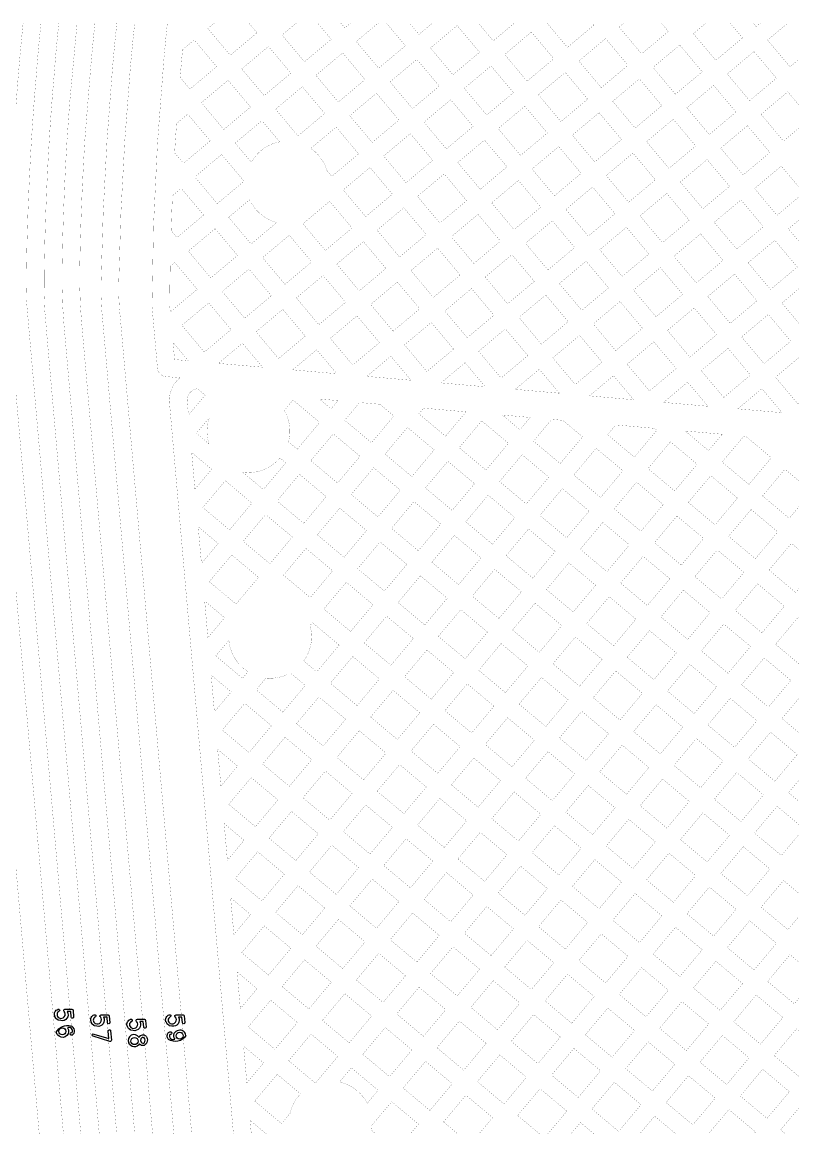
# Model space of a CAD drawing. Extents: x 592 to 965, y 89 to 353.
# Drawn here: x 810.8 to 820.73, y 304.61 to 318.85 of the extents above; entities that cross this region are included whole.
import ezdxf

# ---------------------------------------------------------------- set-up
doc = ezdxf.new("R2010")
doc.units = 0
doc.layers.add('c_area', color=1, linetype='Continuous')

# ---------------------------------------------------------------- blocks, each defined once
blk = doc.blocks.new('PAD_R1')
at = {"layer": 'c_area', "const_width": 0.5}
blk.add_lwpolyline([(0.25, 0, 1), (-0.25, 0, 1)], format="xyb", close=True, dxfattribs=at)

msp = doc.modelspace()

# ---------------------------------------------------------------- linework, layer by layer
at = {"layer": 'c_area', "const_width": 0.0015}
for points in [[(801.108, 249.033), (801.108, 318.838), (857.233, 318.838), (857.233, 249.033)], [(816.059, 318.518), (816.348, 318.173), (816.692, 318.462), (816.403, 318.806)], [(817.015, 318.434), (817.303, 318.09), (817.648, 318.379), (817.359, 318.723)], [(813.629, 318.248), (813.918, 317.904), (814.262, 318.193), (813.973, 318.537)], [(817.97, 318.35), (818.259, 318.006), (818.603, 318.295), (818.314, 318.639)], [(818.925, 318.267), (819.214, 317.922), (819.559, 318.211), (819.27, 318.556)], [(814.584, 318.165), (814.873, 317.821), (815.217, 318.11), (814.929, 318.454)], [(815.539, 318.081), (815.828, 317.737), (816.173, 318.026), (815.884, 318.371)], [(819.881, 318.183), (820.169, 317.839), (820.514, 318.128), (820.225, 318.472)], [(816.495, 317.998), (816.784, 317.654), (817.128, 317.943), (816.839, 318.287)], [(813.109, 317.813), (813.398, 317.468), (813.743, 317.757), (813.453, 318.102)], [(817.45, 317.915), (817.739, 317.57), (818.084, 317.859), (817.795, 318.203)], [(818.406, 317.831), (818.695, 317.486), (819.039, 317.775), (818.75, 318.12)], [(814.065, 317.729), (814.353, 317.385), (814.698, 317.674), (814.409, 318.018)], [(819.361, 317.747), (819.65, 317.403), (819.994, 317.692), (819.706, 318.036)], [(820.316, 317.664), (820.605, 317.319), (820.95, 317.608), (820.661, 317.953)], [(815.02, 317.646), (815.309, 317.301), (815.653, 317.59), (815.364, 317.935)], [(815.975, 317.562), (816.264, 317.218), (816.609, 317.507), (816.32, 317.851)], [(816.931, 317.479), (817.22, 317.134), (817.564, 317.423), (817.275, 317.768)], [(817.886, 317.395), (818.175, 317.05), (818.52, 317.339), (818.231, 317.684)], [(818.842, 317.311), (819.131, 316.967), (819.475, 317.256), (819.186, 317.6)], [(819.797, 317.228), (820.086, 316.883), (820.43, 317.172), (820.141, 317.517)], [(815.456, 317.126), (815.745, 316.782), (816.089, 317.071), (815.8, 317.415)], [(816.411, 317.043), (816.7, 316.698), (817.045, 316.987), (816.756, 317.332)], [(817.367, 316.959), (817.656, 316.614), (818, 316.903), (817.711, 317.248)], [(813.025, 316.857), (813.314, 316.513), (813.659, 316.802), (813.37, 317.146)], [(818.322, 316.875), (818.611, 316.531), (818.955, 316.82), (818.667, 317.164)], [(814.936, 316.69), (815.225, 316.346), (815.569, 316.635), (815.281, 316.979)], [(819.277, 316.792), (819.567, 316.447), (819.911, 316.736), (819.622, 317.081)], [(820.233, 316.708), (820.522, 316.363), (820.866, 316.652), (820.577, 316.997)], [(815.892, 316.607), (816.181, 316.262), (816.525, 316.551), (816.236, 316.896)], [(816.847, 316.523), (817.136, 316.178), (817.481, 316.468), (817.192, 316.812)], [(817.803, 316.439), (818.092, 316.095), (818.436, 316.384), (818.147, 316.728)], [(814.417, 316.254), (814.706, 315.91), (815.05, 316.199), (814.761, 316.543)], [(818.758, 316.356), (819.047, 316.011), (819.391, 316.3), (819.102, 316.645)], [(819.713, 316.272), (820.003, 315.928), (820.347, 316.216), (820.058, 316.561)], [(815.372, 316.171), (815.661, 315.826), (816.006, 316.115), (815.716, 316.46)], [(816.328, 316.087), (816.617, 315.742), (816.961, 316.031), (816.672, 316.376)], [(820.669, 316.188), (820.958, 315.844), (821.302, 316.133), (821.013, 316.477)], [(817.283, 316.003), (817.572, 315.659), (817.917, 315.948), (817.628, 316.292)], [(812.942, 315.902), (813.231, 315.557), (813.575, 315.846), (813.286, 316.191)], [(813.897, 315.818), (814.186, 315.474), (814.53, 315.763), (814.242, 316.107)], [(818.239, 315.92), (818.528, 315.576), (818.872, 315.864), (818.583, 316.209)], [(819.194, 315.836), (819.483, 315.492), (819.827, 315.781), (819.538, 316.125)], [(814.853, 315.735), (815.142, 315.39), (815.486, 315.679), (815.197, 316.024)], [(820.15, 315.752), (820.438, 315.408), (820.783, 315.697), (820.494, 316.041)], [(815.808, 315.651), (816.097, 315.306), (816.442, 315.595), (816.152, 315.94)], [(816.764, 315.567), (817.052, 315.223), (817.397, 315.512), (817.108, 315.856)], [(813.378, 315.382), (813.667, 315.038), (814.011, 315.327), (813.722, 315.671)], [(817.719, 315.484), (818.008, 315.139), (818.353, 315.429), (818.063, 315.773)], [(818.675, 315.4), (818.964, 315.056), (819.308, 315.345), (819.019, 315.689)], [(814.333, 315.299), (814.622, 314.954), (814.967, 315.243), (814.677, 315.588)], [(819.63, 315.317), (819.919, 314.972), (820.263, 315.261), (819.974, 315.606)], [(820.585, 315.233), (820.874, 314.889), (821.219, 315.177), (820.929, 315.522)], [(815.289, 315.215), (815.578, 314.871), (815.922, 315.16), (815.633, 315.504)], [(816.244, 315.131), (816.533, 314.787), (816.877, 315.076), (816.588, 315.42)], [(817.199, 315.048), (817.488, 314.703), (817.833, 314.993), (817.544, 315.337)], [(818.155, 314.964), (818.444, 314.62), (818.789, 314.909), (818.5, 315.254)], [(812.858, 314.946), (813.147, 314.602), (813.492, 314.891), (813.203, 315.235)], [(813.814, 314.863), (814.103, 314.518), (814.447, 314.807), (814.158, 315.152)], [(819.111, 314.881), (819.399, 314.537), (819.744, 314.826), (819.455, 315.17)], [(814.769, 314.779), (815.058, 314.435), (815.403, 314.724), (815.113, 315.068)], [(815.725, 314.695), (816.013, 314.351), (816.358, 314.64), (816.069, 314.984)], [(820.066, 314.797), (820.355, 314.453), (820.699, 314.742), (820.41, 315.086)], [(816.68, 314.612), (816.969, 314.268), (817.313, 314.557), (817.024, 314.901)], [(817.635, 314.528), (817.924, 314.184), (818.269, 314.473), (817.98, 314.817)], [(818.591, 314.445), (818.88, 314.101), (819.224, 314.39), (818.936, 314.734)], [(819.546, 314.362), (819.836, 314.017), (820.18, 314.306), (819.891, 314.65)], [(820.502, 314.278), (820.791, 313.934), (821.135, 314.222), (820.846, 314.567)], [(814.955, 313.724), (815.3, 313.435), (815.588, 313.779), (815.408, 313.93), (815.147, 313.952)], [(816.429, 313.371), (816.774, 313.082), (817.064, 313.427), (816.719, 313.716)], [(817.386, 313.455), (817.73, 313.166), (818.018, 313.51), (817.764, 313.723), (817.621, 313.736)], [(814.519, 313.204), (814.863, 312.915), (815.153, 313.26), (814.808, 313.549)], [(815.475, 313.288), (815.819, 312.999), (816.107, 313.343), (815.763, 313.632)], [(818.34, 313.538), (818.685, 313.249), (818.974, 313.594), (818.942, 313.62), (818.446, 313.664)], [(818.86, 313.102), (819.204, 312.813), (819.493, 313.158), (819.149, 313.447)], [(819.815, 313.186), (820.16, 312.897), (820.449, 313.241), (820.12, 313.517), (820.095, 313.519)], [(816.949, 312.935), (817.293, 312.646), (817.583, 312.991), (817.239, 313.28)], [(817.905, 313.019), (818.25, 312.73), (818.538, 313.074), (818.193, 313.363)], [(815.038, 312.768), (815.383, 312.479), (815.672, 312.824), (815.328, 313.113)], [(815.994, 312.852), (816.339, 312.563), (816.627, 312.907), (816.283, 313.196)], [(814.083, 312.685), (814.428, 312.396), (814.716, 312.74), (814.372, 313.029)], [(819.38, 312.666), (819.724, 312.377), (820.013, 312.722), (819.669, 313.011)], [(820.335, 312.75), (820.679, 312.461), (820.968, 312.805), (820.624, 313.094)], [(813.128, 312.601), (813.472, 312.312), (813.761, 312.657), (813.417, 312.945)], [(817.468, 312.499), (817.813, 312.21), (818.103, 312.555), (817.758, 312.844)], [(818.425, 312.583), (818.769, 312.294), (819.057, 312.638), (818.713, 312.927)], [(815.558, 312.332), (815.902, 312.043), (816.192, 312.388), (815.847, 312.677)], [(816.514, 312.416), (816.858, 312.127), (817.146, 312.471), (816.802, 312.76)], [(814.603, 312.249), (814.947, 311.96), (815.236, 312.304), (814.891, 312.593)], [(819.899, 312.23), (820.243, 311.941), (820.532, 312.286), (820.188, 312.575)], [(813.647, 312.165), (813.992, 311.876), (814.281, 312.221), (813.936, 312.51)], [(817.988, 312.063), (818.332, 311.774), (818.622, 312.119), (818.278, 312.408)], [(818.944, 312.147), (819.289, 311.858), (819.577, 312.202), (819.233, 312.491)], [(817.033, 311.98), (817.378, 311.691), (817.666, 312.035), (817.322, 312.324)], [(815.122, 311.813), (815.467, 311.524), (815.755, 311.868), (815.411, 312.157)], [(816.077, 311.896), (816.422, 311.607), (816.711, 311.952), (816.367, 312.241)], [(820.419, 311.795), (820.763, 311.505), (821.052, 311.85), (820.708, 312.139)], [(813.211, 311.645), (813.556, 311.357), (813.845, 311.701), (813.5, 311.99)], [(814.167, 311.729), (814.511, 311.44), (814.8, 311.785), (814.456, 312.074)], [(818.508, 311.627), (818.852, 311.338), (819.142, 311.683), (818.797, 311.972)], [(819.464, 311.711), (819.808, 311.422), (820.097, 311.766), (819.752, 312.055)], [(817.553, 311.544), (817.897, 311.255), (818.186, 311.599), (817.841, 311.888)], [(815.642, 311.377), (815.986, 311.088), (816.275, 311.432), (815.93, 311.721)], [(816.597, 311.46), (816.941, 311.171), (817.231, 311.516), (816.886, 311.805)], [(814.686, 311.293), (815.031, 311.004), (815.32, 311.349), (814.975, 311.638)], [(819.027, 311.191), (819.372, 310.902), (819.661, 311.247), (819.317, 311.536)], [(819.983, 311.276), (820.328, 310.986), (820.616, 311.33), (820.272, 311.619)], [(818.072, 311.108), (818.417, 310.819), (818.705, 311.163), (818.361, 311.452)], [(816.161, 310.941), (816.506, 310.652), (816.794, 310.996), (816.45, 311.285)], [(817.116, 311.024), (817.461, 310.735), (817.75, 311.08), (817.406, 311.369)], [(815.206, 310.857), (815.55, 310.569), (815.839, 310.913), (815.495, 311.202)], [(820.503, 310.839), (820.847, 310.551), (821.136, 310.894), (820.791, 311.183)], [(818.592, 310.672), (818.936, 310.383), (819.225, 310.727), (818.88, 311.016)], [(819.547, 310.755), (819.891, 310.466), (820.181, 310.811), (819.836, 311.1)], [(816.681, 310.505), (817.025, 310.216), (817.314, 310.56), (816.969, 310.849)], [(817.636, 310.588), (817.98, 310.299), (818.27, 310.644), (817.925, 310.933)], [(814.77, 310.338), (815.114, 310.049), (815.403, 310.393), (815.059, 310.682)], [(815.725, 310.422), (816.07, 310.132), (816.359, 310.477), (816.014, 310.766)], [(819.111, 310.237), (819.456, 309.947), (819.744, 310.291), (819.4, 310.58)], [(820.066, 310.319), (820.411, 310.03), (820.7, 310.375), (820.356, 310.664)], [(817.2, 310.069), (817.545, 309.78), (817.833, 310.124), (817.489, 310.413)], [(818.155, 310.152), (818.5, 309.863), (818.789, 310.208), (818.445, 310.497)], [(816.245, 309.985), (816.589, 309.697), (816.878, 310.041), (816.534, 310.33)], [(814.334, 309.818), (814.678, 309.53), (814.967, 309.874), (814.623, 310.162)], [(815.289, 309.902), (815.634, 309.613), (815.923, 309.957), (815.578, 310.247)], [(819.631, 309.8), (819.975, 309.512), (820.264, 309.855), (819.919, 310.144)], [(820.586, 309.884), (820.93, 309.594), (821.22, 309.939), (820.875, 310.229)], [(813.378, 309.735), (813.723, 309.445), (814.012, 309.79), (813.668, 310.079)], [(817.72, 309.633), (818.064, 309.344), (818.353, 309.688), (818.008, 309.977)], [(818.675, 309.716), (819.019, 309.427), (819.309, 309.772), (818.964, 310.061)], [(816.764, 309.55), (817.109, 309.261), (817.398, 309.605), (817.053, 309.894)], [(814.854, 309.383), (815.198, 309.093), (815.487, 309.438), (815.142, 309.727)], [(815.809, 309.466), (816.153, 309.177), (816.442, 309.521), (816.098, 309.81)], [(820.15, 309.365), (820.495, 309.076), (820.783, 309.419), (820.439, 309.708)], [(813.898, 309.298), (814.242, 309.01), (814.531, 309.354), (814.187, 309.643)], [(818.239, 309.197), (818.584, 308.908), (818.872, 309.252), (818.528, 309.541)], [(819.194, 309.28), (819.539, 308.991), (819.828, 309.337), (819.484, 309.625)], [(817.284, 309.114), (817.628, 308.825), (817.917, 309.169), (817.573, 309.458)], [(815.373, 308.947), (815.718, 308.658), (816.006, 309.002), (815.662, 309.291)], [(816.328, 309.03), (816.673, 308.741), (816.962, 309.085), (816.618, 309.375)], [(820.67, 308.929), (821.014, 308.64), (821.303, 308.984), (820.958, 309.272)], [(813.462, 308.779), (813.806, 308.49), (814.095, 308.835), (813.751, 309.123)], [(814.417, 308.863), (814.762, 308.574), (815.051, 308.918), (814.707, 309.208)], [(819.714, 308.845), (820.058, 308.555), (820.348, 308.9), (820.003, 309.19)], [(817.803, 308.678), (818.148, 308.389), (818.437, 308.733), (818.092, 309.022)], [(818.759, 308.761), (819.103, 308.472), (819.392, 308.816), (819.048, 309.105)], [(815.893, 308.511), (816.237, 308.222), (816.526, 308.566), (816.181, 308.855)], [(816.848, 308.594), (817.192, 308.305), (817.481, 308.65), (817.137, 308.939)], [(813.981, 308.343), (814.326, 308.054), (814.615, 308.399), (814.27, 308.688)], [(814.937, 308.427), (815.281, 308.138), (815.571, 308.482), (815.226, 308.771)], [(820.233, 308.408), (820.578, 308.12), (820.867, 308.465), (820.523, 308.754)], [(818.323, 308.242), (818.667, 307.953), (818.956, 308.297), (818.612, 308.586)], [(819.278, 308.325), (819.623, 308.036), (819.911, 308.38), (819.567, 308.669)], [(816.412, 308.075), (816.757, 307.786), (817.045, 308.13), (816.701, 308.419)], [(817.367, 308.158), (817.712, 307.869), (818.001, 308.214), (817.657, 308.503)], [(815.457, 307.991), (815.801, 307.702), (816.09, 308.047), (815.746, 308.336)], [(813.545, 307.824), (813.89, 307.535), (814.179, 307.879), (813.835, 308.168)], [(814.501, 307.907), (814.846, 307.618), (815.135, 307.963), (814.79, 308.252)], [(818.842, 307.806), (819.187, 307.517), (819.476, 307.861), (819.131, 308.15)], [(819.798, 307.889), (820.142, 307.601), (820.431, 307.945), (820.087, 308.233)], [(816.932, 307.639), (817.276, 307.35), (817.565, 307.694), (817.22, 307.983)], [(817.887, 307.722), (818.231, 307.433), (818.52, 307.778), (818.176, 308.067)], [(815.976, 307.555), (816.32, 307.266), (816.61, 307.611), (816.265, 307.9)], [(814.065, 307.388), (814.41, 307.099), (814.699, 307.443), (814.354, 307.732)], [(815.021, 307.471), (815.365, 307.182), (815.654, 307.527), (815.31, 307.816)], [(819.362, 307.37), (819.706, 307.081), (819.995, 307.426), (819.651, 307.714)], [(820.317, 307.454), (820.662, 307.165), (820.95, 307.508), (820.606, 307.798)], [(818.406, 307.286), (818.751, 306.997), (819.04, 307.342), (818.696, 307.631)], [(816.496, 307.119), (816.84, 306.83), (817.129, 307.175), (816.785, 307.464)], [(817.451, 307.203), (817.796, 306.914), (818.084, 307.258), (817.74, 307.547)], [(814.585, 306.952), (814.929, 306.663), (815.218, 307.007), (814.874, 307.296)], [(815.54, 307.035), (815.885, 306.746), (816.173, 307.091), (815.829, 307.38)], [(819.881, 306.934), (820.226, 306.645), (820.515, 306.989), (820.17, 307.279)], [(813.629, 306.868), (813.974, 306.579), (814.263, 306.924), (813.918, 307.213)], [(818.926, 306.85), (819.27, 306.561), (819.559, 306.906), (819.215, 307.195)], [(817.015, 306.683), (817.359, 306.394), (817.649, 306.739), (817.304, 307.028)], [(817.971, 306.767), (818.315, 306.478), (818.604, 306.822), (818.259, 307.111)], [(815.104, 306.516), (815.449, 306.227), (815.738, 306.571), (815.393, 306.86)], [(816.06, 306.6), (816.404, 306.311), (816.693, 306.655), (816.349, 306.944)], [(820.401, 306.498), (820.745, 306.209), (821.034, 306.554), (820.69, 306.843)], [(814.149, 306.432), (814.493, 306.143), (814.782, 306.488), (814.438, 306.777)], [(819.445, 306.414), (819.79, 306.125), (820.079, 306.47), (819.734, 306.759)], [(817.535, 306.247), (817.879, 305.958), (818.168, 306.303), (817.824, 306.592)], [(818.49, 306.331), (818.835, 306.042), (819.123, 306.386), (818.779, 306.675)], [(815.624, 306.08), (815.968, 305.791), (816.257, 306.135), (815.913, 306.424)], [(816.579, 306.164), (816.923, 305.875), (817.212, 306.219), (816.868, 306.508)], [(814.668, 305.996), (815.013, 305.707), (815.302, 306.052), (814.957, 306.341)], [(819.965, 305.978), (820.309, 305.69), (820.598, 306.034), (820.254, 306.323)], [(813.713, 305.913), (814.057, 305.624), (814.346, 305.968), (814.002, 306.257)], [(818.054, 305.811), (818.398, 305.522), (818.688, 305.867), (818.343, 306.156)], [(819.01, 305.895), (819.354, 305.606), (819.643, 305.95), (819.298, 306.239)], [(816.143, 305.644), (816.488, 305.355), (816.777, 305.7), (816.432, 305.988)], [(817.099, 305.728), (817.443, 305.439), (817.732, 305.783), (817.388, 306.072)], [(815.188, 305.56), (815.532, 305.272), (815.821, 305.616), (815.477, 305.905)], [(820.484, 305.543), (820.829, 305.253), (821.118, 305.598), (820.773, 305.887)], [(814.233, 305.477), (814.577, 305.188), (814.866, 305.532), (814.521, 305.821)], [(818.573, 305.375), (818.918, 305.086), (819.207, 305.431), (818.863, 305.72)], [(819.529, 305.459), (819.874, 305.17), (820.162, 305.514), (819.818, 305.803)], [(817.618, 305.292), (817.962, 305.003), (818.251, 305.347), (817.907, 305.636)], [(815.707, 305.125), (816.052, 304.836), (816.341, 305.18), (815.996, 305.469)], [(816.663, 305.208), (817.007, 304.919), (817.296, 305.264), (816.952, 305.553)], [(819.093, 304.939), (819.437, 304.651), (819.727, 304.995), (819.382, 305.284)], [(820.049, 305.023), (820.393, 304.734), (820.682, 305.078), (820.337, 305.368)], [(818.138, 304.856), (818.482, 304.567), (818.771, 304.911), (818.427, 305.2)], [(816.227, 304.689), (816.571, 304.4), (816.86, 304.744), (816.516, 305.033)], [(817.182, 304.772), (817.527, 304.483), (817.816, 304.828), (817.471, 305.117)], [(819.612, 304.504), (819.957, 304.214), (820.246, 304.559), (819.902, 304.848)], [(820.568, 304.587), (820.913, 304.298), (821.201, 304.643), (820.857, 304.931)], [(818.657, 304.42), (819.001, 304.131), (819.29, 304.475), (818.946, 304.764)], [(817.702, 304.336), (818.046, 304.047), (818.335, 304.392), (817.991, 304.681)]]:
    msp.add_lwpolyline(points, close=True, dxfattribs=at)
for points in [[(813.321, 264.78), (809.534, 308.068, -0.094867), (809.536, 308.082), (809.541, 308.101), (809.249, 311.446), (809.232, 311.531, -0.053343), (809.175, 318.515, -0.002), (809.204, 318.838), (810.277, 318.838, 0.003216), (810.24, 318.443), (810.163, 317.431), (810.127, 316.768), (810.092, 315.155), (814.737, 262.077, 0.212056)], [(810.394, 315.281, -0.009362), (810.433, 316.754, -0.01588), (810.433, 316.761, -0.004125), (810.468, 317.408, -0.009478), (810.468, 317.412, -0.006204), (810.541, 318.386, -0.027692), (810.543, 318.398, -0.003612), (810.585, 318.838), (810.814, 318.838, 0.003819), (810.77, 318.376, -0.027696), (810.769, 318.364, 0.006165), (810.697, 317.402, -0.009891), (810.697, 317.398, 0.004193), (810.661, 316.744, -0.015847), (810.661, 316.737, 0.009307), (810.622, 315.281, 0.02312), (810.632, 315.097), (815.269, 262.124, 0.198919)], [(810.857, 315.7, -0.015989), (810.857, 315.707, -0.006575), (810.89, 316.729, -0.009701), (810.89, 316.733, -0.004167), (810.924, 317.38, -0.010423), (810.925, 317.384, -0.003214), (810.96, 317.882, -0.011894), (810.96, 317.887, 0.003239), (810.998, 318.356, -0.018698), (810.999, 318.364, -0.003972), (811.044, 318.838), (811.274, 318.838, 0.004225), (811.226, 318.337, -0.012529), (811.226, 318.332, -0.003166), (811.188, 317.871, -0.007535), (811.188, 317.868, 0.003214), (811.153, 317.373, -0.008956), (811.153, 317.37, 0.004167), (811.119, 316.727, -0.009881), (811.119, 316.723, 0.006646), (811.086, 315.696, -0.016063), (811.086, 315.689, 0.013101), (811.089, 315.3, -0.040128), (811.088, 315.281, 0.018995), (811.087, 315.255, 0.028617), (811.101, 315.057, 0.00506), (811.113, 314.908, -0.017211), (811.113, 314.9), (815.704, 262.415, 0.198847)], [(811.315, 315.696, -0.006618), (811.347, 316.712, -0.009407), (811.347, 316.716, -0.004169), (811.381, 317.355, -0.010657), (811.382, 317.36, -0.003147), (811.416, 317.841, -0.01734), (811.417, 317.849), (811.509, 318.838), (811.739, 318.838, 0.004687), (811.687, 318.297, -0.012389), (811.686, 318.292), (811.609, 317.337, 0.004168), (811.576, 316.702, -0.010137), (811.575, 316.698, 0.006619), (811.543, 315.688, -0.009325), (811.543, 315.684, 0.026062), (811.567, 314.984, -0.016873), (811.568, 314.977), (816.159, 262.485, 0.199823)], [(811.817, 315.486, -0.016845), (811.966, 318.272, -0.004853), (812.021, 318.838), (812.251, 318.838, 0.005029), (812.194, 318.256, -0.009583), (812.194, 318.253, 0.016845), (812.045, 315.481, 0.034659), (812.069, 315.006, -0.02457), (812.07, 314.995), (816.648, 262.656, 0.199018), (816.776, 262.411), (817.02, 262.206, 0.195861), (817.426, 262.082), (822.443, 262.519, -0.198788), (825.249, 261.634), (827.641, 259.627, -0.045915), (827.813, 259.453, -0.07493), (827.832, 259.425), (827.92, 259.237), (828.161, 259.128, -0.119028), (828.175, 259.117), (828.291, 258.977)], [(812.832, 314.27), (812.648, 314.287, -0.375071), (812.544, 314.395), (812.473, 315.199, -0.021073), (812.624, 318.336, -0.015544), (812.624, 318.343, -0.003357), (812.671, 318.838), (813.275, 318.838)], [(825.439, 258.351), (825.383, 259.156), (823.951, 260.357, 0.19889), (821.25, 261.21), (817.643, 260.895, -0.20036), (816.286, 261.328), (815.834, 261.708, -0.198802), (815.476, 262.395), (810.858, 315.254, -0.019227), (810.86, 315.298, -0.01312), (810.857, 315.7)], [(826.84, 257.964, 0.293479), (827.054, 258.489, 0.175017), (826.47, 259.488), (824.921, 260.789, 0.198642), (821.923, 261.732), (817.621, 261.355, -0.138819), (816.76, 261.553, -0.037937), (816.57, 261.687, -0.020306), (816.563, 261.692), (816.155, 262.035, -0.198531), (815.931, 262.473), (811.34, 314.957, -0.026643), (811.315, 315.696)], [(827.68, 258.71), (827.717, 259.131), (827.631, 259.315, 0.043828), (827.494, 259.452), (825.102, 261.458, 0.198775), (822.462, 262.291), (817.446, 261.854, -0.20211), (816.86, 262.042), (816.629, 262.236, -0.198924), (816.42, 262.635), (811.841, 314.986, -0.034145), (811.817, 315.486)], [(825.095, 257.869, -2.324304), (824.331, 258), (824.426, 258.783, 0.053297), (824.267, 259.02), (823.674, 259.726), (823.208, 260.118, 0.198055), (821.279, 260.723), (817.782, 260.418, -0.198898), (815.886, 261.016), (815.393, 261.43, -0.198919), (815.042, 262.104), (810.394, 315.281)], [(816.837, 266.643), (812.699, 313.948, -0.242598), (812.832, 314.27)], [(812.943, 313.791), (813.158, 314.047), (813.058, 314.131, 0.349214), (812.927, 313.994, -0.007874), (812.927, 313.991, 0.02939), (812.927, 313.973)], [(812.927, 313.973, -0.012823), (812.927, 313.968), (812.943, 313.791)], [(813.208, 313.419, -0.078466), (813.182, 313.584, -0.081547), (813.21, 313.754)], [(813.295, 310.69), (813.639, 310.401), (813.709, 310.485, -0.234938), (813.464, 310.891)]]:
    msp.add_lwpolyline(points, format="xyb", dxfattribs=at)
for points in [[(813.275, 318.838), (813.192, 318.768), (813.482, 318.424), (813.826, 318.713), (813.721, 318.838)], [(813.721, 318.838), (814.331, 318.838)], [(814.331, 318.838), (814.148, 318.684), (814.437, 318.34), (814.782, 318.629), (814.606, 318.838)], [(814.606, 318.838), (814.905, 318.838), (814.957, 318.776), (815.03, 318.838), (815.386, 318.838)], [(815.386, 318.838), (815.104, 318.601), (815.392, 318.257), (815.737, 318.546), (815.492, 318.838)], [(815.492, 318.838), (815.791, 318.838), (815.912, 318.693), (816.085, 318.838), (816.676, 318.838), (816.868, 318.609), (817.14, 318.838), (817.561, 318.838), (817.823, 318.525), (818.167, 318.814), (818.148, 318.838)], [(818.148, 318.838), (818.55, 318.838)], [(818.55, 318.838), (818.489, 318.786), (818.778, 318.442), (819.123, 318.731), (819.033, 318.838)], [(819.033, 318.838), (819.606, 318.838)], [(819.606, 318.838), (819.445, 318.702), (819.734, 318.358), (820.078, 318.647), (819.918, 318.838)], [(819.918, 318.838), (820.216, 318.838), (820.253, 318.794), (820.305, 318.838), (820.661, 318.838)], [(820.661, 318.838), (820.4, 318.619), (820.689, 318.275), (821.033, 318.563), (820.803, 318.838)], [(812.745, 314.725), (812.764, 314.506), (812.942, 314.49)], [(812.942, 314.49), (812.745, 314.725)], [(813.898, 314.407), (813.638, 314.716), (813.329, 314.456)], [(814.853, 314.323), (814.594, 314.632), (814.285, 314.373)], [(815.809, 314.239), (815.549, 314.549), (815.24, 314.289)], [(813.329, 314.456), (813.898, 314.407)], [(816.765, 314.155), (816.505, 314.465), (816.195, 314.205)], [(814.285, 314.373), (814.853, 314.323)], [(815.24, 314.289), (815.809, 314.239)], [(817.72, 314.072), (817.46, 314.381), (817.151, 314.122)], [(818.676, 313.988), (818.416, 314.298), (818.106, 314.038)], [(816.195, 314.205), (816.765, 314.155)], [(817.151, 314.122), (817.72, 314.072)], [(819.632, 313.904), (819.371, 314.215), (819.061, 313.954)], [(820.587, 313.821), (820.327, 314.131), (820.017, 313.871)], [(814.629, 313.998), (814.78, 313.871), (814.869, 313.977)], [(814.869, 313.977), (814.629, 313.998)], [(818.106, 314.038), (818.676, 313.988)], [(816.518, 313.832), (815.972, 313.88), (815.91, 313.807)], [(815.91, 313.807), (816.254, 313.518), (816.518, 313.832)], [(819.061, 313.954), (819.632, 313.904)], [(820.017, 313.871), (820.587, 313.821)], [(813.21, 313.754), (813.044, 313.556)], [(816.985, 313.792), (817.211, 313.602), (817.343, 313.76)], [(817.343, 313.76), (816.985, 313.792)], [(813.044, 313.556), (813.208, 313.419)], [(819.339, 313.586), (819.64, 313.333), (819.817, 313.544)], [(819.817, 313.544), (819.339, 313.586)], [(812.985, 313.308), (813.026, 312.836)], [(813.026, 312.836), (813.242, 313.092), (812.985, 313.308)], [(813.069, 312.353), (813.11, 311.88)], [(813.11, 311.88), (813.325, 312.137), (813.069, 312.353)], [(813.152, 311.397), (813.193, 310.925)], [(813.193, 310.925), (813.409, 311.181), (813.152, 311.397)], [(813.464, 310.891), (813.295, 310.69)], [(813.236, 310.442), (813.277, 309.969)], [(813.277, 309.969), (813.493, 310.226), (813.236, 310.442)], [(813.319, 309.486), (813.361, 309.013)], [(813.361, 309.013), (813.576, 309.27), (813.319, 309.486)], [(813.403, 308.531), (813.444, 308.058)], [(813.444, 308.058), (813.659, 308.315), (813.403, 308.531)], [(813.486, 307.575), (813.528, 307.103)], [(813.528, 307.103), (813.743, 307.359), (813.486, 307.575)], [(813.57, 306.62), (813.611, 306.147)], [(813.611, 306.147), (813.827, 306.404), (813.57, 306.62)], [(813.653, 305.665), (813.695, 305.192)], [(813.695, 305.192), (813.91, 305.449), (813.653, 305.665)], [(813.737, 304.709), (813.778, 304.236)], [(813.778, 304.236), (813.994, 304.493), (813.737, 304.709)]]:
    msp.add_lwpolyline(points, dxfattribs=at)
for points in [[(812.836, 318.138), (812.962, 317.988), (813.306, 318.277), (813.017, 318.621), (812.867, 318.495, 0.001149), (812.852, 318.33, -0.015432), (812.852, 318.323)], [(812.765, 317.167), (812.878, 317.032), (813.223, 317.321), (812.934, 317.666), (812.79, 317.545, 0.002565)], [(813.545, 317.293), (813.752, 317.047, -0.221706), (814.118, 317.309), (813.889, 317.582)], [(814.519, 317.225, -0.170806), (814.727, 316.939), (814.789, 316.865), (815.134, 317.154), (814.845, 317.499)], [(812.72, 316.167), (812.795, 316.077), (813.139, 316.366), (812.85, 316.71), (812.737, 316.615, 0.003033)], [(813.461, 316.338), (813.75, 315.993), (814.08, 316.27, -0.22475), (813.731, 316.564)], [(812.701, 315.202, -0.01341), (812.702, 315.196, 0.003691), (812.706, 315.156, -0.015543), (812.706, 315.149, 0.002356), (812.708, 315.125), (812.711, 315.121), (813.056, 315.41), (812.767, 315.755), (812.708, 315.705, 0.003407)], [(814.177, 313.851, -0.132145), (814.249, 313.584, -0.065543), (814.231, 313.446), (814.344, 313.351), (814.633, 313.696), (814.289, 313.985)], [(813.642, 313.055), (813.908, 312.832), (814.197, 313.176), (814.122, 313.238, -0.220166), (813.715, 313.05, -0.034714)], [(814.428, 310.624), (814.595, 310.485), (814.884, 310.829), (814.539, 311.118), (814.508, 311.081, -0.069432), (814.529, 310.935, -0.156971)], [(813.815, 310.254), (814.159, 309.965), (814.448, 310.309), (814.256, 310.47, -0.128608), (813.995, 310.402, -0.025718), (813.941, 310.405)], [(813.796, 304.957), (814.141, 304.668), (814.252, 304.801, -0.13475), (814.386, 305.05), (814.086, 305.302)], [(814.888, 305.203, -0.221217), (815.245, 304.929), (815.385, 305.096), (815.041, 305.385)], [(815.297, 304.584), (815.616, 304.316), (815.905, 304.66), (815.56, 304.949), (815.304, 304.644, -0.028533)]]:
    msp.add_lwpolyline(points, format="xyb", close=True, dxfattribs=at)
at = {"layer": 'c_area'}
for points in [[(811.277, 306.028, 0.818779), (811.343, 306.112, -0.736776), (811.351, 306.139), (811.442, 306.139, -0.393078), (811.457, 306.125), (811.464, 306.04, -1), (811.434, 306.037), (811.428, 306.109), (811.383, 306.109, -0.645061), (811.298, 305.993), (811.268, 305.999, -0.111666), (811.262, 306.002), (811.241, 306.017, -0.126773), (811.236, 306.023), (811.224, 306.047, -0.100876), (811.222, 306.053, -0.433558), (811.264, 306.139)], [(811.264, 306.139, -1), (811.278, 306.113, 0.637851), (811.277, 306.028)], [(811.743, 305.956, 0.818779), (811.809, 306.04, -0.736776), (811.818, 306.067), (811.908, 306.066, -0.393078), (811.923, 306.052), (811.931, 305.967, -1), (811.901, 305.965), (811.895, 306.037), (811.849, 306.037, -0.645061), (811.765, 305.921), (811.734, 305.927, -0.111666), (811.728, 305.93), (811.707, 305.945, -0.126773), (811.702, 305.951), (811.69, 305.975, -0.100876), (811.689, 305.981, -0.433558), (811.73, 306.067)], [(811.73, 306.067, -1), (811.745, 306.041, 0.637851), (811.743, 305.956)], [(812.21, 305.899, 0.818779), (812.276, 305.983, -0.736776), (812.285, 306.011), (812.375, 306.01, -0.393078), (812.39, 305.996), (812.398, 305.911, -1), (812.368, 305.908), (812.361, 305.98), (812.316, 305.98, -0.645061), (812.232, 305.865), (812.201, 305.871, -0.111666), (812.195, 305.873), (812.174, 305.888, -0.126773), (812.169, 305.894), (812.157, 305.919, -0.100876), (812.155, 305.925, -0.433558), (812.197, 306.01)], [(812.197, 306.01, -1), (812.211, 305.984, 0.637851), (812.21, 305.899)], [(812.708, 305.957, 0.818779), (812.774, 306.041, -0.736776), (812.783, 306.068), (812.873, 306.067, -0.393078), (812.888, 306.053), (812.896, 305.968, -1), (812.866, 305.966), (812.859, 306.037), (812.814, 306.038, -0.645061), (812.73, 305.922), (812.699, 305.928, -0.111666), (812.693, 305.931), (812.672, 305.946, -0.126773), (812.667, 305.951), (812.655, 305.976, -0.100876), (812.653, 305.982, -0.433558), (812.695, 306.068)], [(812.695, 306.068, -1), (812.709, 306.041, 0.637851), (812.708, 305.957)], [(811.445, 305.805, -1.4872), (811.445, 305.838, 0.775473), (811.384, 305.899, -0.885663), (811.28, 305.793), (811.259, 305.808, -0.126773), (811.254, 305.814), (811.242, 305.838, -0.100327), (811.24, 305.844, -0.354816), (811.427, 305.924)], [(811.919, 305.761), (811.91, 305.858, -1), (811.94, 305.861), (811.95, 305.742, -0.543286), (811.931, 305.725), (811.714, 305.793)], [(812.67, 305.798, -0.098813), (812.67, 305.803), (812.678, 305.83, -0.207993), (812.685, 305.839), (812.704, 305.849)], [(812.704, 305.849, -1.48723), (812.705, 305.815, 0.775927), (812.766, 305.755)], [(811.714, 305.793, -1), (811.723, 305.821), (811.919, 305.761)], [(812.397, 305.792, -0.464224), (812.373, 305.674, -0.321932), (812.314, 305.693, -0.623499), (812.175, 305.707)], [(812.373, 305.773, 0.425764), (812.33, 305.757), (812.326, 305.737)], [(812.326, 305.737), (812.333, 305.718, 0.424959), (812.378, 305.71)], [(812.91, 305.802, -0.421365), (812.685, 305.751), (812.673, 305.775, -0.095896), (812.671, 305.781), (812.67, 305.798)]]:
    msp.add_lwpolyline(points, format="xyb", dxfattribs=at)
for centre, radius in [((811.32, 305.855), 0.0453), ((812.83, 305.799), 0.0453), ((812.248, 305.73), 0.0461)]:
    msp.add_circle(centre, radius, dxfattribs=at)
for centre, radius, start, end in [((811.41, 305.86), 0.0663, 302.7533, 75.0715), ((812.821, 305.798), 0.07, 95.1317, 218.3374), ((812.834, 305.794), 0.0765, 5.9099, 104.5165), ((812.243, 305.738), 0.075, 31.9246, 204.7535), ((812.357, 305.749), 0.0582, 46.5925, 150.5242), ((812.32, 305.736), 0.0639, 335.4264, 34.5839)]:
    msp.add_arc(centre, radius, start, end, dxfattribs=at)

# ---------------------------------------------------------------- block references
at = {"layer": 'c_area', "xscale": 0.0015, "yscale": 0.0015, "zscale": 1.5}
for p in [(813.275, 318.838), (813.275, 318.838), (813.721, 318.838), (813.721, 318.838), (814.331, 318.838), (814.331, 318.838), (814.606, 318.838), (814.606, 318.838), (815.386, 318.838), (815.386, 318.838), (815.492, 318.838), (815.492, 318.838), (818.148, 318.838), (818.148, 318.838), (818.55, 318.838), (818.55, 318.838), (819.033, 318.838), (819.033, 318.838), (819.606, 318.838), (819.606, 318.838), (819.918, 318.838), (819.918, 318.838), (820.661, 318.838), (820.661, 318.838), (810.857, 315.7), (810.857, 315.7), (811.315, 315.696), (811.315, 315.696), (811.817, 315.486), (811.817, 315.486), (812.745, 314.725), (812.745, 314.725), (812.942, 314.49), (812.942, 314.49), (813.329, 314.456), (813.329, 314.456), (813.898, 314.407), (813.898, 314.407), (812.832, 314.27), (812.832, 314.27), (814.285, 314.373), (814.285, 314.373), (814.853, 314.323), (814.853, 314.323), (815.24, 314.289), (815.24, 314.289), (815.809, 314.239), (815.809, 314.239), (816.195, 314.205), (816.195, 314.205), (816.765, 314.155), (816.765, 314.155), (817.151, 314.122), (817.151, 314.122), (812.927, 313.973), (812.927, 313.973), (814.629, 313.998), (814.629, 313.998), (814.869, 313.977), (814.869, 313.977), (817.72, 314.072), (817.72, 314.072), (818.106, 314.038), (818.106, 314.038), (818.676, 313.988), (818.676, 313.988), (816.518, 313.832), (816.518, 313.832), (819.061, 313.954), (819.061, 313.954), (819.632, 313.904), (819.632, 313.904), (820.017, 313.871), (820.017, 313.871), (820.587, 313.821), (820.587, 313.821), (812.943, 313.791), (812.943, 313.791), (813.21, 313.754), (813.21, 313.754), (815.91, 313.807), (815.91, 313.807), (816.985, 313.792), (816.985, 313.792), (817.343, 313.76), (817.343, 313.76), (813.044, 313.556), (813.044, 313.556), (819.339, 313.586), (819.339, 313.586), (819.817, 313.544), (819.817, 313.544), (813.208, 313.419), (813.208, 313.419), (812.985, 313.308), (812.985, 313.308), (813.026, 312.836), (813.026, 312.836), (813.069, 312.353), (813.069, 312.353), (813.11, 311.88), (813.11, 311.88), (813.152, 311.397), (813.152, 311.397), (813.193, 310.925), (813.193, 310.925), (813.464, 310.891), (813.464, 310.891), (813.295, 310.69), (813.295, 310.69), (813.236, 310.442), (813.236, 310.442), (813.277, 309.969), (813.277, 309.969), (813.319, 309.486), (813.319, 309.486), (813.361, 309.013), (813.361, 309.013), (813.403, 308.531), (813.403, 308.531), (813.444, 308.058), (813.444, 308.058), (813.486, 307.575), (813.486, 307.575), (813.528, 307.103), (813.528, 307.103), (813.57, 306.62), (813.57, 306.62), (813.611, 306.147), (813.611, 306.147), (813.653, 305.665), (813.653, 305.665), (813.695, 305.192), (813.695, 305.192), (813.737, 304.709), (813.737, 304.709)]:
    msp.add_blockref('PAD_R1', p, dxfattribs=at)

doc.saveas('drawing.dxf')
